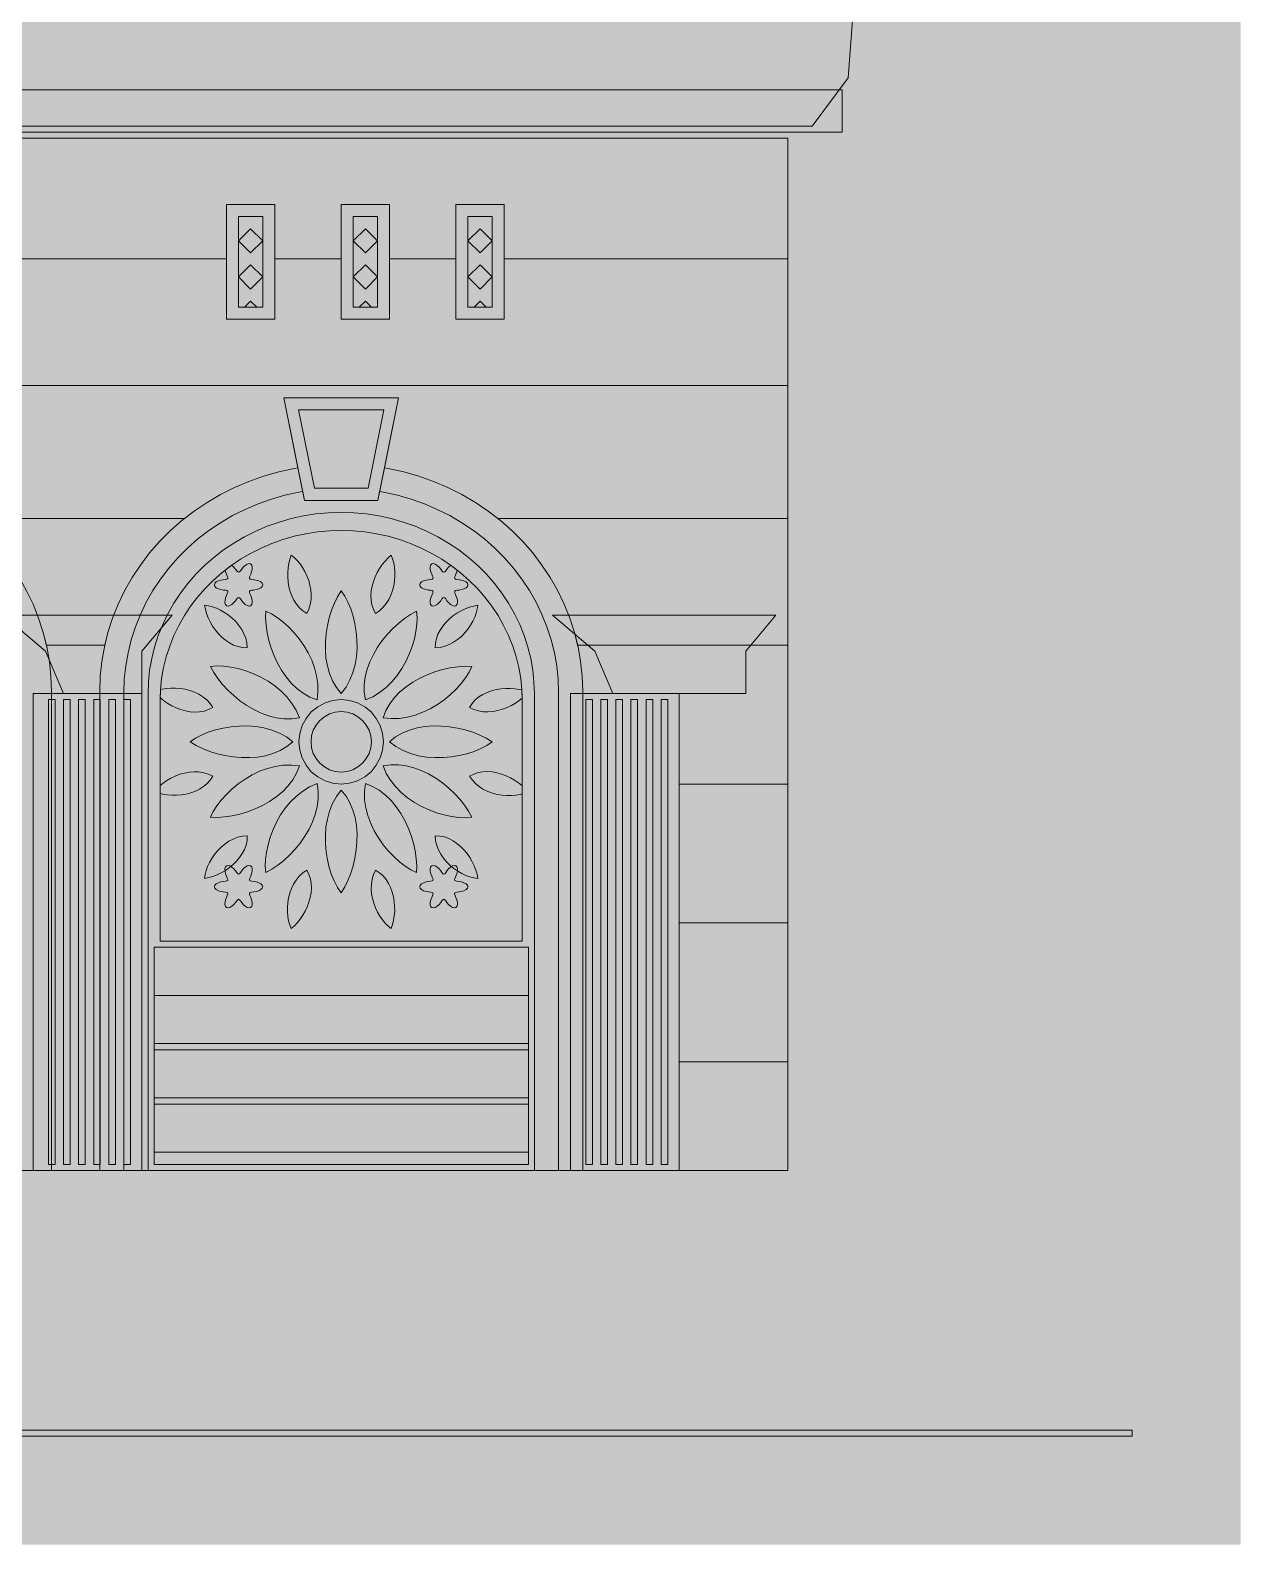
# Model space of a CAD drawing. Extents: x -18 to 1006, y -14 to 799.
# Drawn here: x 805.5 to 1006, y -14 to 236.9 of the extents above; entities that cross this region are included whole.
import ezdxf

# ---------------------------------------------------------------- set-up
doc = ezdxf.new("R2010")
doc.units = 0
for name, color, linetype, lineweight, true_color in [('00_WHITE_BACKGROUND', 7, 'Continuous', 18, 0xffffff), ('01_STRUCTURE', 7, 'Continuous', 18, 0x000000), ('02_CORNICES', 7, 'Continuous', 18, 0x000000), ('03_FRAMES_DOORS', 7, 'Continuous', 18, 0x000000), ('04_GLAZING_SHUTTERS', 7, 'Continuous', 18, 0x000000), ('05_STONE_JOINTS', 7, 'Continuous', 18, 0x000000), ('06_ORNAMENT', 7, 'Continuous', 18, 0x000000), ('08_STEPS', 7, 'Continuous', 18, 0x000000)]:
    doc.layers.add(name, color=color, linetype=linetype, lineweight=lineweight, true_color=true_color)

msp = doc.modelspace()

# ---------------------------------------------------------------- linework, layer by layer
at = {"layer": '00_WHITE_BACKGROUND', "color": 7, "lineweight": 18, "true_color": 0xffffff}
msp.add_solid([(-18, -14), (1006, -14), (-18, 799), (1006, 799)], dxfattribs=at)
at = {"layer": '01_STRUCTURE', "color": 7, "lineweight": 18, "true_color": 0x000000}
msp.add_lwpolyline([(804.87491, 144.03005), (805.95518, 141.7889), (806.87721, 139.48612), (807.63703, 137.1316), (808.23141, 134.7354), (808.65779, 132.30778), (808.91436, 129.85916), (809, 127.4), (809, 127), (817, 127), (817, 127.4), (817.08564, 129.85916), (817.34221, 132.30778), (817.76859, 134.7354), (818.36297, 137.1316), (819.12279, 139.48612), (820.04482, 141.7889), (821.12509, 144.03005), (822.35898, 146.2), (823.74122, 148.28944), (825.26587, 150.28943), (826.92641, 152.1914), (828.71573, 153.98721), (830.62617, 155.66918), (832.64954, 157.23009), (834.77719, 158.66326), (837, 159.96256), (839.30845, 161.12242), (841.69266, 162.13787), (844.14242, 163.00457), (846.64724, 163.71881), (849.19639, 164.27753), (849.83825, 164.37714), (847.5, 176), (866.5, 176), (864.16175, 164.37714), (864.80361, 164.27753), (867.35276, 163.71881), (869.85758, 163.00457), (872.30734, 162.13787), (874.69155, 161.12242), (877, 159.96256), (879.22281, 158.66326), (881.35046, 157.23009), (883.37383, 155.66918), (885.28427, 153.98721), (887.07359, 152.1914), (888.73413, 150.28943), (890.25878, 148.28944), (891.64102, 146.2), (892.87491, 144.03005), (893.95518, 141.7889), (894.87721, 139.48612), (895.63703, 137.1316), (896.23141, 134.7354), (896.65779, 132.30778), (896.91436, 129.85916), (897, 127.4), (897, 127), (913, 127), (913, 48), (931, 48), (931, 219), (714, 219)], dxfattribs=at)
for points in [[(838, 208), (846, 208), (846, 189), (838, 189)], [(857, 189), (857, 208), (865, 208), (865, 189)], [(884, 189), (876, 189), (876, 208), (884, 208)]]:
    msp.add_lwpolyline(points, close=True, dxfattribs=at)
at = {"layer": '02_CORNICES', "color": 7, "lineweight": 18, "true_color": 0x000000}
for points in [[(935, 221), (941, 229), (942, 243), (698, 243), (698, 242), (714, 242), (714, 221)], [(940, 220), (940, 227), (714, 227), (714, 220)], [(847.5, 176), (866.5, 176), (863.08, 159), (850.92, 159)], [(849.94242, 174), (852.55772, 161), (861.44228, 161), (864.05758, 174)], [(801, 140), (829, 140), (824, 134), (824, 127), (811, 127), (808, 134)], [(892, 140), (929, 140), (924, 134), (924, 127), (902, 127), (899, 134)]]:
    msp.add_lwpolyline(points, close=True, dxfattribs=at)
at = {"layer": '03_FRAMES_DOORS', "color": 7, "lineweight": 18, "true_color": 0x000000}
for points in [[(849.19639, 164.27753), (846.64724, 163.71881), (844.14242, 163.00457), (841.69266, 162.13787), (839.30845, 161.12242), (837, 159.96256), (834.77719, 158.66326), (832.64954, 157.23009), (830.62617, 155.66918), (828.71573, 153.98721), (826.92641, 152.1914), (825.26587, 150.28943), (823.74122, 148.28944), (822.35898, 146.2), (821.12509, 144.03005), (820.04482, 141.7889), (819.12279, 139.48612), (818.36297, 137.1316), (817.76859, 134.7354), (817.34221, 132.30778), (817.08564, 129.85916), (817, 127.4), (817, 48), (897, 48), (897, 127.4), (896.91436, 129.85916), (896.65779, 132.30778), (896.23141, 134.7354), (895.63703, 137.1316), (894.87721, 139.48612), (893.95518, 141.7889), (892.87491, 144.03005), (891.64102, 146.2), (890.25878, 148.28944), (888.73413, 150.28943), (887.07359, 152.1914), (885.28427, 153.98721), (883.37383, 155.66918), (881.35046, 157.23009), (879.22281, 158.66326), (877, 159.96256), (874.69155, 161.12242), (872.30734, 162.13787), (869.85758, 163.00457), (867.35276, 163.71881), (864.80361, 164.27753), (864.16175, 164.37714), (863.08, 159), (850.92, 159), (849.83825, 164.37714)], [(849.97675, 160.34977), (847.68251, 159.84693), (845.42818, 159.20412), (843.2234, 158.42408), (841.07761, 157.51017), (839, 156.4663), (836.99947, 155.29693), (835.08459, 154.00708), (833.26355, 152.60226), (831.54416, 151.08849), (829.93377, 149.47226), (828.43928, 147.76049), (827.06709, 145.9605), (825.82309, 144.08), (824.71258, 142.12705), (823.74034, 140.11001), (822.91052, 138.03751), (822.22667, 135.91844), (821.69173, 133.76186), (821.30798, 131.57701), (821.07708, 129.37324), (821, 127.16), (821, 48), (893, 48), (893, 127.16), (892.92292, 129.37324), (892.69202, 131.57701), (892.30827, 133.76186), (891.77333, 135.91844), (891.08948, 138.03751), (890.25966, 140.11001), (889.28742, 142.12705), (888.17691, 144.08), (886.93291, 145.9605), (885.56072, 147.76049), (884.06623, 149.47226), (882.45584, 151.08849), (880.73645, 152.60226), (878.91541, 154.00708), (877.00053, 155.29693), (875, 156.4663), (872.92239, 157.51017), (870.7766, 158.42408), (868.57182, 159.20412), (866.31749, 159.84693), (864.02325, 160.34977), (863.37188, 160.45086), (863.08, 159), (850.92, 159), (850.62812, 160.45086)], [(825, 48), (825, 126.92), (825.06851, 128.88733), (825.27376, 130.84623), (825.61487, 132.78832), (826.09037, 134.70528), (826.69824, 136.5889), (827.43585, 138.43112), (828.30007, 140.22404), (829.28719, 141.96), (830.39297, 143.63155), (831.61269, 145.23154), (832.94113, 146.75312), (834.37258, 148.18977), (835.90093, 149.53534), (837.51963, 150.78407), (839.22175, 151.93061), (841, 152.97004), (842.84676, 153.89793), (844.75413, 154.7103), (846.71394, 155.40366), (848.71779, 155.97505), (850.75711, 156.42202), (852.82316, 156.74266), (854.9071, 156.9356), (857, 157), (859.0929, 156.9356), (861.17684, 156.74266), (863.24289, 156.42202), (865.28221, 155.97505), (867.28606, 155.40366), (869.24587, 154.7103), (871.15324, 153.89793), (873, 152.97004), (874.77825, 151.93061), (876.48037, 150.78407), (878.09907, 149.53534), (879.62742, 148.18977), (881.05887, 146.75312), (882.38731, 145.23154), (883.60703, 143.63155), (884.71281, 141.96), (885.69993, 140.22404), (886.56415, 138.43112), (887.30176, 136.5889), (887.90963, 134.70528), (888.38513, 132.78832), (888.72624, 130.84623), (888.93149, 128.88733), (889, 126.92), (889, 48)], [(824, 127), (824, 48), (806, 48), (806, 127)], [(809.6, 126), (809.6, 49), (808.5, 49), (808.5, 126)], [(812.1, 126), (812.1, 49), (811, 49), (811, 126)], [(814.6, 126), (814.6, 49), (813.5, 49), (813.5, 126)], [(817.1, 126), (817.1, 49), (816, 49), (816, 126)], [(819.6, 126), (819.6, 49), (818.5, 49), (818.5, 126)], [(822.1, 126), (822.1, 49), (821, 49), (821, 126)], [(913, 127), (913, 48), (895, 48), (895, 127)], [(898.6, 126), (898.6, 49), (897.5, 49), (897.5, 126)], [(901.1, 126), (901.1, 49), (900, 49), (900, 126)], [(903.6, 126), (903.6, 49), (902.5, 49), (902.5, 126)], [(906.1, 126), (906.1, 49), (905, 49), (905, 126)], [(908.6, 126), (908.6, 49), (907.5, 49), (907.5, 126)], [(911.1, 126), (911.1, 49), (910, 49), (910, 126)]]:
    msp.add_lwpolyline(points, close=True, dxfattribs=at)
msp.add_lwpolyline([(729, 48), (809, 48), (809, 127.4), (808.91436, 129.85916), (808.65779, 132.30778), (808.23141, 134.7354), (807.63703, 137.1316), (806.87721, 139.48612), (805.95518, 141.7889), (804.87491, 144.03005)], dxfattribs=at)
at = {"layer": '04_GLAZING_SHUTTERS', "color": 7, "lineweight": 18, "true_color": 0x000000}
for points in [[(844, 206), (844, 191), (840, 191), (840, 206)], [(863, 206), (863, 191), (859, 191), (859, 206)], [(882, 206), (882, 191), (878, 191), (878, 206)], [(827, 86), (827, 125.8), (827.06423, 127.64437), (827.25665, 129.48084), (827.57644, 131.30155), (828.02223, 133.0987), (828.5921, 134.86459), (829.28361, 136.59167), (830.09382, 138.27254), (831.01924, 139.9), (832.05591, 141.46708), (833.1994, 142.96707), (834.44481, 144.39355), (835.7868, 145.74041), (837.21963, 147.00188), (838.73716, 148.17256), (840.33289, 149.24744), (842, 150.22192), (843.73134, 151.09181), (845.5195, 151.8534), (847.35682, 152.50343), (849.23543, 153.03911), (851.14729, 153.45814), (853.08421, 153.75875), (855.03791, 153.93962), (857, 154), (858.96209, 153.93962), (860.91579, 153.75875), (862.85271, 153.45814), (864.76457, 153.03911), (866.64318, 152.50343), (868.4805, 151.8534), (870.26866, 151.09181), (872, 150.22192), (873.66711, 149.24744), (875.26284, 148.17256), (876.78037, 147.00188), (878.2132, 145.74041), (879.55519, 144.39355), (880.8006, 142.96707), (881.94409, 141.46708), (882.98076, 139.9), (883.90618, 138.27254), (884.71639, 136.59167), (885.4079, 134.86459), (885.97777, 133.0987), (886.42356, 131.30155), (886.74335, 129.48084), (886.93577, 127.64437), (887, 125.8), (887, 86)], [(888, 85), (888, 49), (826, 49), (826, 85)], [(888, 85), (888, 77), (826, 77), (826, 85)], [(888, 77), (888, 69), (826, 69), (826, 77)], [(888, 68), (888, 60), (826, 60), (826, 68)], [(888, 59), (888, 51), (826, 51), (826, 59)]]:
    msp.add_lwpolyline(points, close=True, dxfattribs=at)
at = {"layer": '05_STONE_JOINTS', "color": 7, "lineweight": 18, "true_color": 0x000000}
for points in [[(793, 199), (838, 199), (838, 208), (846, 208), (846, 199), (857, 199), (857, 208), (865, 208), (865, 199), (876, 199), (876, 208), (884, 208), (884, 199), (931, 199), (931, 219), (714, 219)], [(714, 178), (931, 178), (931, 199), (884, 199), (884, 189), (876, 189), (876, 199), (865, 199), (865, 189), (857, 189), (857, 199), (846, 199), (846, 189), (838, 189), (838, 199), (793, 199)], [(794.94499, 156), (831.05501, 156), (832.64954, 157.23009), (834.77719, 158.66326), (837, 159.96256), (839.30845, 161.12242), (841.69266, 162.13787), (844.14242, 163.00457), (846.64724, 163.71881), (849.19639, 164.27753), (849.83825, 164.37714), (847.5, 176), (866.5, 176), (864.16175, 164.37714), (864.80361, 164.27753), (867.35276, 163.71881), (869.85758, 163.00457), (872.30734, 162.13787), (874.69155, 161.12242), (877, 159.96256), (879.22281, 158.66326), (881.35046, 157.23009), (882.94499, 156), (931, 156), (931, 178), (714, 178)]]:
    msp.add_lwpolyline(points, dxfattribs=at)
for points in [[(795.37383, 155.66918), (797.28427, 153.98721), (799.07359, 152.1914), (800.73413, 150.28943), (802.25878, 148.28944), (803.64102, 146.2), (804.87491, 144.03005), (805.95518, 141.7889), (806.87721, 139.48612), (807.63703, 137.1316), (808.16578, 135), (817.83422, 135), (818.36297, 137.1316), (819.12279, 139.48612), (820.04482, 141.7889), (821.12509, 144.03005), (822.35898, 146.2), (823.74122, 148.28944), (825.26587, 150.28943), (826.92641, 152.1914), (828.71573, 153.98721), (830.62617, 155.66918), (831.05501, 156), (794.94499, 156)], [(931, 135), (931, 156), (882.94499, 156), (883.37383, 155.66918), (885.28427, 153.98721), (887.07359, 152.1914), (888.73413, 150.28943), (890.25878, 148.28944), (891.64102, 146.2), (892.87491, 144.03005), (893.95518, 141.7889), (894.87721, 139.48612), (895.63703, 137.1316), (896.16578, 135)], [(808.65779, 132.30778), (808.91436, 129.85916), (809, 127.4), (809, 127), (817, 127), (817, 127.4), (817.08564, 129.85916), (817.34221, 132.30778), (817.76859, 134.7354), (817.83422, 135), (808.16578, 135), (808.23141, 134.7354)], [(931, 135), (896.16578, 135), (896.23141, 134.7354), (896.65779, 132.30778), (896.91436, 129.85916), (897, 127.4), (897, 127), (913, 127), (913, 112), (931, 112)], [(931, 112), (913, 112), (913, 89), (931, 89)], [(931, 89), (913, 89), (913, 66), (931, 66)], [(931, 66), (913, 66), (913, 48), (931, 48)]]:
    msp.add_lwpolyline(points, close=True, dxfattribs=at)
at = {"layer": '06_ORNAMENT', "color": 7, "lineweight": 18, "true_color": 0x000000}
for points in [[(842, 204), (840, 202), (842, 200), (844, 202)], [(861, 204), (859, 202), (861, 200), (863, 202)], [(880, 204), (878, 202), (880, 200), (882, 202)], [(842, 198), (840, 196), (842, 194), (844, 196)], [(861, 198), (859, 196), (861, 194), (863, 196)], [(880, 198), (878, 196), (880, 194), (882, 196)], [(842, 192), (841, 191), (843, 191)], [(861, 192), (860, 191), (862, 191)], [(880, 192), (879, 191), (881, 191)], [(837.8504, 147.1496), (837.99061, 146.76218), (838.12675, 146.43739), (838.20978, 146.19618), (838.19867, 146.04), (838.06897, 145.95228), (837.81856, 145.90358), (837.46921, 145.85909), (837.06359, 145.78681), (836.6581, 145.66475), (836.31299, 145.4854), (836.08148, 145.25683), (836, 145), (836.08148, 144.74317), (836.31299, 144.5146), (836.6581, 144.33525), (837.06359, 144.21319), (837.46921, 144.14091), (837.81856, 144.09642), (838.06897, 144.04772), (838.19867, 143.96), (838.20978, 143.80382), (838.12675, 143.56261), (837.99061, 143.23782), (837.8504, 142.8504), (837.75336, 142.4382), (837.73612, 142.04966), (837.81832, 141.73488), (838, 141.5359), (838.26317, 141.47805), (838.57687, 141.56426), (838.90473, 141.77345), (839.21319, 142.06359), (839.4786, 142.37873), (839.6918, 142.65902), (839.85918, 142.85153), (840, 142.92), (840.14082, 142.85153), (840.3082, 142.65902), (840.5214, 142.37873), (840.78681, 142.06359), (841.09527, 141.77345), (841.42313, 141.56426), (841.73683, 141.47805), (842, 141.5359), (842.18168, 141.73488), (842.26388, 142.04966), (842.24664, 142.4382), (842.1496, 142.8504), (842.00939, 143.23782), (841.87325, 143.56261), (841.79022, 143.80382), (841.80133, 143.96), (841.93103, 144.04772), (842.18144, 144.09642), (842.53079, 144.14091), (842.93641, 144.21319), (843.3419, 144.33525), (843.68701, 144.5146), (843.91852, 144.74317), (844, 145), (843.91852, 145.25683), (843.68701, 145.4854), (843.3419, 145.66475), (842.93641, 145.78681), (842.53079, 145.85909), (842.18144, 145.90358), (841.93103, 145.95228), (841.80133, 146.04), (841.79022, 146.19618), (841.87325, 146.43739), (842.00939, 146.76218), (842.1496, 147.1496), (842.24664, 147.5618), (842.26388, 147.95034), (842.18168, 148.26512), (842, 148.4641), (841.73683, 148.52195), (841.42313, 148.43574), (841.09527, 148.22655), (840.78681, 147.93641), (840.5214, 147.62127), (840.3082, 147.34098), (840.14082, 147.14847), (840, 147.08), (839.85918, 147.14847), (839.6918, 147.34098), (839.4786, 147.62127), (839.21319, 147.93641), (838.90473, 148.22655), (838.85983, 148.2552), (838.73716, 148.17256), (837.78288, 147.4364)], [(851.65026, 140.99676), (851.88129, 141.77121), (852.00702, 142.56453), (852.03542, 143.36753), (851.97445, 144.17104), (851.83208, 144.96587), (851.61625, 145.74282), (851.33494, 146.49272), (850.99611, 147.20639), (850.60772, 147.87462), (850.17773, 148.48825), (849.7141, 149.03809), (849.2248, 149.51494), (848.71779, 149.90963), (848.49113, 149.25802), (848.31789, 148.55531), (848.20055, 147.8128), (848.14158, 147.04178), (848.14344, 146.25356), (848.20862, 145.45944), (848.33958, 144.67073), (848.5388, 143.89872), (848.80875, 143.15471), (849.1519, 142.45002), (849.57073, 141.79593), (850.0677, 141.20376), (850.6453, 140.68481), (851.30598, 140.25037)], [(863.36537, 140.72462), (863.95267, 141.2798), (864.45822, 141.90397), (864.88432, 142.58519), (865.23327, 143.31154), (865.50738, 144.07106), (865.70895, 144.85184), (865.84028, 145.64193), (865.90367, 146.42939), (865.90143, 147.2023), (865.83587, 147.94871), (865.70927, 148.65669), (865.52395, 149.31431), (865.28221, 149.90963), (864.76011, 149.45865), (864.25873, 148.93671), (863.78585, 148.35234), (863.34927, 147.71411), (862.95678, 147.03056), (862.61616, 146.31024), (862.33522, 145.56171), (862.12174, 144.79352), (861.98353, 144.01422), (861.92836, 143.23236), (861.96403, 142.45649), (862.09833, 141.69517), (862.33907, 140.95695), (862.69402, 140.25037)], [(875.09527, 148.22655), (874.78681, 147.93641), (874.5214, 147.62127), (874.3082, 147.34098), (874.14082, 147.14847), (874, 147.08), (873.85918, 147.14847), (873.6918, 147.34098), (873.4786, 147.62127), (873.21319, 147.93641), (872.90473, 148.22655), (872.57687, 148.43574), (872.26317, 148.52195), (872, 148.4641), (871.81832, 148.26512), (871.73612, 147.95034), (871.75336, 147.5618), (871.8504, 147.1496), (871.99061, 146.76218), (872.12675, 146.43739), (872.20978, 146.19618), (872.19867, 146.04), (872.06897, 145.95228), (871.81856, 145.90358), (871.46921, 145.85909), (871.06359, 145.78681), (870.6581, 145.66475), (870.31299, 145.4854), (870.08148, 145.25683), (870, 145), (870.08148, 144.74317), (870.31299, 144.5146), (870.6581, 144.33525), (871.06359, 144.21319), (871.46921, 144.14091), (871.81856, 144.09642), (872.06897, 144.04772), (872.19867, 143.96), (872.20978, 143.80382), (872.12675, 143.56261), (871.99061, 143.23782), (871.8504, 142.8504), (871.75336, 142.4382), (871.73612, 142.04966), (871.81832, 141.73488), (872, 141.5359), (872.26317, 141.47805), (872.57687, 141.56426), (872.90473, 141.77345), (873.21319, 142.06359), (873.4786, 142.37873), (873.6918, 142.65902), (873.85918, 142.85153), (874, 142.92), (874.14082, 142.85153), (874.3082, 142.65902), (874.5214, 142.37873), (874.78681, 142.06359), (875.09527, 141.77345), (875.42313, 141.56426), (875.73683, 141.47805), (876, 141.5359), (876.18168, 141.73488), (876.26388, 142.04966), (876.24664, 142.4382), (876.1496, 142.8504), (876.00939, 143.23782), (875.87325, 143.56261), (875.79022, 143.80382), (875.80133, 143.96), (875.93103, 144.04772), (876.18144, 144.09642), (876.53079, 144.14091), (876.93641, 144.21319), (877.3419, 144.33525), (877.68701, 144.5146), (877.91852, 144.74317), (878, 145), (877.91852, 145.25683), (877.68701, 145.4854), (877.3419, 145.66475), (876.93641, 145.78681), (876.53079, 145.85909), (876.18144, 145.90358), (875.93103, 145.95228), (875.80133, 146.04), (875.79022, 146.19618), (875.87325, 146.43739), (876.00939, 146.76218), (876.1496, 147.1496), (876.21712, 147.4364), (875.26284, 148.17256), (875.14017, 148.2552)], [(857.79833, 128.07415), (858.44157, 129.2442), (858.93779, 130.49157), (859.29504, 131.79767), (859.52141, 133.14391), (859.62496, 134.51172), (859.61375, 135.8825), (859.49586, 137.23767), (859.27935, 138.55864), (858.9723, 139.82682), (858.58277, 141.02364), (858.11883, 142.1305), (857.58855, 143.12881), (857, 144), (856.41145, 143.02975), (855.88117, 141.95207), (855.41723, 140.78444), (855.0277, 139.54431), (854.72065, 138.24918), (854.50414, 136.9165), (854.38625, 135.56375), (854.37504, 134.2084), (854.47859, 132.86791), (854.70496, 131.55977), (855.06221, 130.30143), (855.55843, 129.11038), (856.20167, 128.00408), (857, 127)], [(841.36861, 135.37488), (841.18146, 136.16109), (840.89369, 136.91099), (840.51678, 137.62062), (840.06223, 138.28599), (839.54151, 138.90314), (838.96613, 139.46809), (838.34755, 139.97687), (837.69729, 140.4255), (837.02681, 140.81002), (836.34761, 141.12644), (835.67119, 141.3708), (835.00901, 141.53911), (834.37258, 141.62742), (834.50209, 140.94978), (834.70342, 140.2546), (834.97305, 139.55289), (835.30749, 138.85568), (835.70321, 138.174), (836.15672, 137.51886), (836.66449, 136.90129), (837.22303, 136.33232), (837.82881, 135.82297), (838.47834, 135.38426), (839.16809, 135.02722), (839.89457, 134.76287), (840.65426, 134.60224), (841.44365, 134.55635)], [(853.1543, 127.25761), (853.12634, 128.59252), (852.93239, 129.92088), (852.58873, 131.23063), (852.11165, 132.50969), (851.51742, 133.74602), (850.82232, 134.92755), (850.04264, 136.04221), (849.19466, 137.07795), (848.29465, 138.02271), (847.3589, 138.86442), (846.40369, 139.59101), (845.4453, 140.19044), (844.5, 140.65064), (844.47542, 139.5161), (844.55503, 138.31766), (844.73706, 137.07449), (845.01978, 135.80575), (845.40143, 134.5306), (845.88027, 133.26822), (846.45455, 132.03775), (847.12252, 130.85838), (847.88244, 129.74926), (848.73255, 128.72956), (849.67111, 127.81843), (850.69637, 127.03506), (851.80658, 126.39859), (853, 125.9282)], [(862.22845, 126.45927), (863.37054, 127.15095), (864.42396, 127.9831), (865.3864, 128.93558), (866.25556, 129.98828), (867.02914, 131.12107), (867.70482, 132.3138), (868.28031, 133.54635), (868.7533, 134.7986), (869.12148, 136.05041), (869.38254, 137.28164), (869.53419, 138.47218), (869.57411, 139.60189), (869.5, 140.65064), (868.50517, 140.10465), (867.5071, 139.43649), (866.5215, 138.65726), (865.56409, 137.77805), (864.65061, 136.80996), (863.79677, 135.76408), (863.0183, 134.6515), (862.33092, 133.48334), (861.75035, 132.27067), (861.29232, 131.0246), (860.97254, 129.75622), (860.80675, 128.47663), (860.81066, 127.19693), (861, 125.9282)], [(873.37488, 134.63139), (874.16109, 134.81854), (874.91099, 135.10631), (875.62062, 135.48322), (876.28599, 135.93777), (876.90314, 136.45849), (877.46809, 137.03387), (877.97687, 137.65245), (878.4255, 138.30271), (878.81002, 138.97319), (879.12644, 139.65239), (879.3708, 140.32881), (879.53911, 140.99099), (879.62742, 141.62742), (878.94978, 141.49791), (878.2546, 141.29658), (877.55289, 141.02695), (876.85568, 140.69251), (876.174, 140.29679), (875.51886, 139.84328), (874.90129, 139.33551), (874.33232, 138.77697), (873.82297, 138.17119), (873.38426, 137.52166), (873.02722, 136.83191), (872.76287, 136.10543), (872.60224, 135.34574), (872.55635, 134.55635)], [(849.54073, 124.22845), (848.84905, 125.37054), (848.0169, 126.42396), (847.06442, 127.3864), (846.01172, 128.25556), (844.87893, 129.02914), (843.6862, 129.70482), (842.45365, 130.28031), (841.2014, 130.7533), (839.94959, 131.12148), (838.71836, 131.38254), (837.52782, 131.53419), (836.39811, 131.57411), (835.34936, 131.5), (835.89535, 130.50517), (836.56351, 129.5071), (837.34274, 128.5215), (838.22195, 127.56409), (839.19004, 126.65061), (840.23592, 125.79677), (841.3485, 125.0183), (842.51666, 124.33092), (843.72933, 123.75035), (844.9754, 123.29232), (846.24378, 122.97254), (847.52337, 122.80675), (848.80307, 122.81066), (850.0718, 123)], [(865.25761, 122.8457), (866.59252, 122.87366), (867.92088, 123.06761), (869.23063, 123.41127), (870.50969, 123.88835), (871.74602, 124.48258), (872.92755, 125.17768), (874.04221, 125.95736), (875.07795, 126.80534), (876.02271, 127.70535), (876.86442, 128.6411), (877.59101, 129.59631), (878.19044, 130.5547), (878.65064, 131.5), (877.5161, 131.52458), (876.31766, 131.44497), (875.07449, 131.26294), (873.80575, 130.98022), (872.5306, 130.59857), (871.26822, 130.11973), (870.03775, 129.54545), (868.85838, 128.87748), (867.74926, 128.11756), (866.72956, 127.26745), (865.81843, 126.32889), (865.03506, 125.30363), (864.39859, 124.19342), (863.9282, 123)], [(835.27538, 125.36537), (834.7202, 125.95267), (834.09603, 126.45822), (833.41481, 126.88432), (832.68846, 127.23327), (831.92894, 127.50738), (831.14816, 127.70895), (830.35807, 127.84028), (829.57061, 127.90367), (828.7977, 127.90143), (828.05129, 127.83587), (827.34331, 127.70927), (827.06375, 127.63049), (827.01751, 126.30271), (827.06329, 126.25873), (827.64766, 125.78585), (828.28589, 125.34927), (828.96944, 124.95678), (829.68976, 124.61616), (830.43829, 124.33522), (831.20648, 124.12174), (831.98578, 123.98353), (832.76764, 123.92836), (833.54351, 123.96403), (834.30483, 124.09833), (835.04305, 124.33907), (835.74963, 124.69402)], [(863.8655, 120.36563), (863.46716, 121.67878), (862.82029, 122.88899), (861.94975, 123.94975), (860.88899, 124.82029), (859.67878, 125.46716), (858.36563, 125.8655), (857, 126), (855.63437, 125.8655), (854.32122, 125.46716), (853.11101, 124.82029), (852.05025, 123.94975), (851.17971, 122.88899), (850.53284, 121.67878), (850.1345, 120.36563), (850, 119), (850.1345, 117.63437), (850.53284, 116.32122), (851.17971, 115.11101), (852.05025, 114.05025), (853.11101, 113.17971), (854.32122, 112.53284), (855.63437, 112.1345), (857, 112), (858.36563, 112.1345), (859.67878, 112.53284), (860.88899, 113.17971), (861.94975, 114.05025), (862.82029, 115.11101), (863.46716, 116.32122), (863.8655, 117.63437), (864, 119)], [(878.99676, 124.34974), (879.77121, 124.11871), (880.56453, 123.99298), (881.36753, 123.96458), (882.17104, 124.02555), (882.96587, 124.16792), (883.74282, 124.38375), (884.49272, 124.66506), (885.20639, 125.00389), (885.87462, 125.39228), (886.48825, 125.82227), (886.98465, 126.24084), (886.93774, 127.58783), (886.55531, 127.68211), (885.8128, 127.79945), (885.04178, 127.85842), (884.25356, 127.85656), (883.45944, 127.79138), (882.67073, 127.66042), (881.89872, 127.4612), (881.15471, 127.19125), (880.45002, 126.8481), (879.79593, 126.42927), (879.20376, 125.9323), (878.68481, 125.3547), (878.25037, 124.69402)], [(861.90393, 119.97545), (861.6194, 120.91342), (861.15735, 121.77785), (860.53553, 122.53553), (859.77785, 123.15735), (858.91342, 123.6194), (857.97545, 123.90393), (857, 124), (856.02455, 123.90393), (855.08658, 123.6194), (854.22215, 123.15735), (853.46447, 122.53553), (852.84265, 121.77785), (852.3806, 120.91342), (852.09607, 119.97545), (852, 119), (852.09607, 118.02455), (852.3806, 117.08658), (852.84265, 116.22215), (853.46447, 115.46447), (854.22215, 114.84265), (855.08658, 114.3806), (856.02455, 114.09607), (857, 114), (857.97545, 114.09607), (858.91342, 114.3806), (859.77785, 114.84265), (860.53553, 115.46447), (861.15735, 116.22215), (861.6194, 117.08658), (861.90393, 118.02455), (862, 119)], [(847.92585, 119.79833), (846.7558, 120.44157), (845.50843, 120.93779), (844.20233, 121.29504), (842.85609, 121.52141), (841.48828, 121.62496), (840.1175, 121.61375), (838.76233, 121.49586), (837.44136, 121.27935), (836.17318, 120.9723), (834.97636, 120.58277), (833.8695, 120.11883), (832.87119, 119.58855), (832, 119), (832.97025, 118.41145), (834.04793, 117.88117), (835.21556, 117.41723), (836.45569, 117.0277), (837.75082, 116.72065), (839.0835, 116.50414), (840.43625, 116.38625), (841.7916, 116.37504), (843.13209, 116.47859), (844.44023, 116.70496), (845.69857, 117.06221), (846.88962, 117.55843), (847.99592, 118.20167), (849, 119)], [(866.07415, 118.20167), (867.2442, 117.55843), (868.49157, 117.06221), (869.79767, 116.70496), (871.14391, 116.47859), (872.51172, 116.37504), (873.8825, 116.38625), (875.23767, 116.50414), (876.55864, 116.72065), (877.82682, 117.0277), (879.02364, 117.41723), (880.1305, 117.88117), (881.12881, 118.41145), (882, 119), (881.02975, 119.58855), (879.95207, 120.11883), (878.78444, 120.58277), (877.54431, 120.9723), (876.24918, 121.27935), (874.9165, 121.49586), (873.56375, 121.61375), (872.2084, 121.62496), (870.86791, 121.52141), (869.55977, 121.29504), (868.30143, 120.93779), (867.11038, 120.44157), (866.00408, 119.79833), (865, 119)], [(835.00324, 113.65026), (834.22879, 113.88129), (833.43547, 114.00702), (832.63247, 114.03542), (831.82896, 113.97445), (831.03413, 113.83208), (830.25718, 113.61625), (829.50728, 113.33494), (828.79361, 112.99611), (828.12538, 112.60772), (827.51175, 112.17773), (827, 111.74622), (827, 110.42752), (827.44469, 110.31789), (828.1872, 110.20055), (828.95822, 110.14158), (829.74644, 110.14344), (830.54056, 110.20862), (831.32927, 110.33958), (832.10128, 110.5388), (832.84529, 110.80875), (833.54998, 111.1519), (834.20407, 111.57073), (834.79624, 112.0677), (835.31519, 112.6453), (835.74963, 113.30598)], [(848.74239, 115.1543), (847.40748, 115.12634), (846.07912, 114.93239), (844.76937, 114.58873), (843.49031, 114.11165), (842.25398, 113.51742), (841.07245, 112.82232), (839.95779, 112.04264), (838.92205, 111.19466), (837.97729, 110.29465), (837.13558, 109.3589), (836.40899, 108.40369), (835.80956, 107.4453), (835.34936, 106.5), (836.4839, 106.47542), (837.68234, 106.55503), (838.92551, 106.73706), (840.19425, 107.01978), (841.4694, 107.40143), (842.73178, 107.88027), (843.96225, 108.45455), (845.14162, 109.12252), (846.25074, 109.88244), (847.27044, 110.73255), (848.18157, 111.67111), (848.96494, 112.69637), (849.60141, 113.80658), (850.0718, 115)], [(864.45927, 113.77155), (865.15095, 112.62946), (865.9831, 111.57604), (866.93558, 110.6136), (867.98828, 109.74444), (869.12107, 108.97086), (870.3138, 108.29518), (871.54635, 107.71969), (872.7986, 107.2467), (874.05041, 106.87852), (875.28164, 106.61746), (876.47218, 106.46581), (877.60189, 106.42589), (878.65064, 106.5), (878.10465, 107.49483), (877.43649, 108.4929), (876.65726, 109.4785), (875.77805, 110.43591), (874.80996, 111.34939), (873.76408, 112.20323), (872.6515, 112.9817), (871.48334, 113.66908), (870.27067, 114.24965), (869.0246, 114.70768), (867.75622, 115.02746), (866.47663, 115.19325), (865.19693, 115.18934), (863.9282, 115)], [(878.72462, 112.63463), (879.2798, 112.04733), (879.90397, 111.54178), (880.58519, 111.11568), (881.31154, 110.76673), (882.07106, 110.49262), (882.85184, 110.29105), (883.64193, 110.15972), (884.42939, 110.09633), (885.2023, 110.09857), (885.94871, 110.16413), (886.65669, 110.29073), (887, 110.38747), (887, 111.68047), (886.93671, 111.74127), (886.35234, 112.21415), (885.71411, 112.65073), (885.03056, 113.04322), (884.31024, 113.38384), (883.56171, 113.66478), (882.79352, 113.87826), (882.01422, 114.01647), (881.23236, 114.07164), (880.45649, 114.03597), (879.69517, 113.90167), (878.95695, 113.66093), (878.25037, 113.30598)], [(851.77155, 111.54073), (850.62946, 110.84905), (849.57604, 110.0169), (848.6136, 109.06442), (847.74444, 108.01172), (846.97086, 106.87893), (846.29518, 105.6862), (845.71969, 104.45365), (845.2467, 103.2014), (844.87852, 101.94959), (844.61746, 100.71836), (844.46581, 99.52782), (844.42589, 98.39811), (844.5, 97.34936), (845.49483, 97.89535), (846.4929, 98.56351), (847.4785, 99.34274), (848.43591, 100.22195), (849.34939, 101.19004), (850.20323, 102.23592), (850.9817, 103.3485), (851.66908, 104.51666), (852.24965, 105.72933), (852.70768, 106.9754), (853.02746, 108.24378), (853.19325, 109.52337), (853.18934, 110.80307), (853, 112.0718)], [(856.20167, 109.92585), (855.55843, 108.7558), (855.06221, 107.50843), (854.70496, 106.20233), (854.47859, 104.85609), (854.37504, 103.48828), (854.38625, 102.1175), (854.50414, 100.76233), (854.72065, 99.44136), (855.0277, 98.17318), (855.41723, 96.97636), (855.88117, 95.8695), (856.41145, 94.87119), (857, 94), (857.58855, 94.97025), (858.11883, 96.04793), (858.58277, 97.21556), (858.9723, 98.45569), (859.27935, 99.75082), (859.49586, 101.0835), (859.61375, 102.43625), (859.62496, 103.7916), (859.52141, 105.13209), (859.29504, 106.44023), (858.93779, 107.69857), (858.44157, 108.88962), (857.79833, 109.99592), (857, 111)], [(860.8457, 110.74239), (860.87366, 109.40748), (861.06761, 108.07912), (861.41127, 106.76937), (861.88835, 105.49031), (862.48258, 104.25398), (863.17768, 103.07245), (863.95736, 101.95779), (864.80534, 100.92205), (865.70535, 99.97729), (866.6411, 99.13558), (867.59631, 98.40899), (868.5547, 97.80956), (869.5, 97.34936), (869.52458, 98.4839), (869.44497, 99.68234), (869.26294, 100.92551), (868.98022, 102.19425), (868.59857, 103.4694), (868.11973, 104.73178), (867.54545, 105.96225), (866.87748, 107.14162), (866.11756, 108.25074), (865.26745, 109.27044), (864.32889, 110.18157), (863.30363, 110.96494), (862.19342, 111.60141), (861, 112.0718)], [(840.62512, 103.36861), (839.83891, 103.18146), (839.08901, 102.89369), (838.37938, 102.51678), (837.71401, 102.06223), (837.09686, 101.54151), (836.53191, 100.96613), (836.02313, 100.34755), (835.5745, 99.69729), (835.18998, 99.02681), (834.87356, 98.34761), (834.6292, 97.67119), (834.46089, 97.00901), (834.37258, 96.37258), (835.05022, 96.50209), (835.7454, 96.70342), (836.44711, 96.97305), (837.14432, 97.30749), (837.826, 97.70321), (838.48114, 98.15672), (839.09871, 98.66449), (839.66768, 99.22303), (840.17703, 99.82881), (840.61574, 100.47834), (840.97278, 101.16809), (841.23713, 101.89457), (841.39776, 102.65426), (841.44365, 103.44365)], [(872.63139, 102.62512), (872.81854, 101.83891), (873.10631, 101.08901), (873.48322, 100.37938), (873.93777, 99.71401), (874.45849, 99.09686), (875.03387, 98.53191), (875.65245, 98.02313), (876.30271, 97.5745), (876.97319, 97.18998), (877.65239, 96.87356), (878.32881, 96.6292), (878.99099, 96.46089), (879.62742, 96.37258), (879.49791, 97.05022), (879.29658, 97.7454), (879.02695, 98.44711), (878.69251, 99.14432), (878.29679, 99.826), (877.84328, 100.48114), (877.33551, 101.09871), (876.77697, 101.66768), (876.17119, 102.17703), (875.52166, 102.61574), (874.83191, 102.97278), (874.10543, 103.23713), (873.34574, 103.39776), (872.55635, 103.44365)], [(843.91852, 95.25683), (843.68701, 95.4854), (843.3419, 95.66475), (842.93641, 95.78681), (842.53079, 95.85909), (842.18144, 95.90358), (841.93103, 95.95228), (841.80133, 96.04), (841.79022, 96.19618), (841.87325, 96.43739), (842.00939, 96.76218), (842.1496, 97.1496), (842.24664, 97.5618), (842.26388, 97.95034), (842.18168, 98.26512), (842, 98.4641), (841.73683, 98.52195), (841.42313, 98.43574), (841.09527, 98.22655), (840.78681, 97.93641), (840.5214, 97.62127), (840.3082, 97.34098), (840.14082, 97.14847), (840, 97.08), (839.85918, 97.14847), (839.6918, 97.34098), (839.4786, 97.62127), (839.21319, 97.93641), (838.90473, 98.22655), (838.57687, 98.43574), (838.26317, 98.52195), (838, 98.4641), (837.81832, 98.26512), (837.73612, 97.95034), (837.75336, 97.5618), (837.8504, 97.1496), (837.99061, 96.76218), (838.12675, 96.43739), (838.20978, 96.19618), (838.19867, 96.04), (838.06897, 95.95228), (837.81856, 95.90358), (837.46921, 95.85909), (837.06359, 95.78681), (836.6581, 95.66475), (836.31299, 95.4854), (836.08148, 95.25683), (836, 95), (836.08148, 94.74317), (836.31299, 94.5146), (836.6581, 94.33525), (837.06359, 94.21319), (837.46921, 94.14091), (837.81856, 94.09642), (838.06897, 94.04772), (838.19867, 93.96), (838.20978, 93.80382), (838.12675, 93.56261), (837.99061, 93.23782), (837.8504, 92.8504), (837.75336, 92.4382), (837.73612, 92.04966), (837.81832, 91.73488), (838, 91.5359), (838.26317, 91.47805), (838.57687, 91.56426), (838.90473, 91.77345), (839.21319, 92.06359), (839.4786, 92.37873), (839.6918, 92.65902), (839.85918, 92.85153), (840, 92.92), (840.14082, 92.85153), (840.3082, 92.65902), (840.5214, 92.37873), (840.78681, 92.06359), (841.09527, 91.77345), (841.42313, 91.56426), (841.73683, 91.47805), (842, 91.5359), (842.18168, 91.73488), (842.26388, 92.04966), (842.24664, 92.4382), (842.1496, 92.8504), (842.00939, 93.23782), (841.87325, 93.56261), (841.79022, 93.80382), (841.80133, 93.96), (841.93103, 94.04772), (842.18144, 94.09642), (842.53079, 94.14091), (842.93641, 94.21319), (843.3419, 94.33525), (843.68701, 94.5146), (843.91852, 94.74317), (844, 95)], [(877.91852, 95.25683), (877.68701, 95.4854), (877.3419, 95.66475), (876.93641, 95.78681), (876.53079, 95.85909), (876.18144, 95.90358), (875.93103, 95.95228), (875.80133, 96.04), (875.79022, 96.19618), (875.87325, 96.43739), (876.00939, 96.76218), (876.1496, 97.1496), (876.24664, 97.5618), (876.26388, 97.95034), (876.18168, 98.26512), (876, 98.4641), (875.73683, 98.52195), (875.42313, 98.43574), (875.09527, 98.22655), (874.78681, 97.93641), (874.5214, 97.62127), (874.3082, 97.34098), (874.14082, 97.14847), (874, 97.08), (873.85918, 97.14847), (873.6918, 97.34098), (873.4786, 97.62127), (873.21319, 97.93641), (872.90473, 98.22655), (872.57687, 98.43574), (872.26317, 98.52195), (872, 98.4641), (871.81832, 98.26512), (871.73612, 97.95034), (871.75336, 97.5618), (871.8504, 97.1496), (871.99061, 96.76218), (872.12675, 96.43739), (872.20978, 96.19618), (872.19867, 96.04), (872.06897, 95.95228), (871.81856, 95.90358), (871.46921, 95.85909), (871.06359, 95.78681), (870.6581, 95.66475), (870.31299, 95.4854), (870.08148, 95.25683), (870, 95), (870.08148, 94.74317), (870.31299, 94.5146), (870.6581, 94.33525), (871.06359, 94.21319), (871.46921, 94.14091), (871.81856, 94.09642), (872.06897, 94.04772), (872.19867, 93.96), (872.20978, 93.80382), (872.12675, 93.56261), (871.99061, 93.23782), (871.8504, 92.8504), (871.75336, 92.4382), (871.73612, 92.04966), (871.81832, 91.73488), (872, 91.5359), (872.26317, 91.47805), (872.57687, 91.56426), (872.90473, 91.77345), (873.21319, 92.06359), (873.4786, 92.37873), (873.6918, 92.65902), (873.85918, 92.85153), (874, 92.92), (874.14082, 92.85153), (874.3082, 92.65902), (874.5214, 92.37873), (874.78681, 92.06359), (875.09527, 91.77345), (875.42313, 91.56426), (875.73683, 91.47805), (876, 91.5359), (876.18168, 91.73488), (876.26388, 92.04966), (876.24664, 92.4382), (876.1496, 92.8504), (876.00939, 93.23782), (875.87325, 93.56261), (875.79022, 93.80382), (875.80133, 93.96), (875.93103, 94.04772), (876.18144, 94.09642), (876.53079, 94.14091), (876.93641, 94.21319), (877.3419, 94.33525), (877.68701, 94.5146), (877.91852, 94.74317), (878, 95)], [(850.63463, 97.27538), (850.04733, 96.7202), (849.54178, 96.09603), (849.11568, 95.41481), (848.76673, 94.68846), (848.49262, 93.92894), (848.29105, 93.14816), (848.15972, 92.35807), (848.09633, 91.57061), (848.09857, 90.7977), (848.16413, 90.05129), (848.29073, 89.34331), (848.47605, 88.68569), (848.71779, 88.09037), (849.23989, 88.54135), (849.74127, 89.06329), (850.21415, 89.64766), (850.65073, 90.28589), (851.04322, 90.96944), (851.38384, 91.68976), (851.66478, 92.43829), (851.87826, 93.20648), (852.01647, 93.98578), (852.07164, 94.76764), (852.03597, 95.54351), (851.90167, 96.30483), (851.66093, 97.04305), (851.30598, 97.74963)], [(862.34974, 97.00324), (862.11871, 96.22879), (861.99298, 95.43547), (861.96458, 94.63247), (862.02555, 93.82896), (862.16792, 93.03413), (862.38375, 92.25718), (862.66506, 91.50728), (863.00389, 90.79361), (863.39228, 90.12538), (863.82227, 89.51175), (864.2859, 88.96191), (864.7752, 88.48506), (865.28221, 88.09037), (865.50887, 88.74198), (865.68211, 89.44469), (865.79945, 90.1872), (865.85842, 90.95822), (865.85656, 91.74644), (865.79138, 92.54056), (865.66042, 93.32927), (865.4612, 94.10128), (865.19125, 94.84529), (864.8481, 95.54998), (864.42927, 96.20407), (863.9323, 96.79624), (863.3547, 97.31519), (862.69402, 97.74963)]]:
    msp.add_lwpolyline(points, close=True, dxfattribs=at)
at = {"layer": '08_STEPS', "color": 7, "lineweight": 18, "true_color": 0x000000}
msp.add_lwpolyline([(988, 5), (988, 4), (0, 4), (0, 5)], close=True, dxfattribs=at)

doc.saveas('drawing.dxf')
